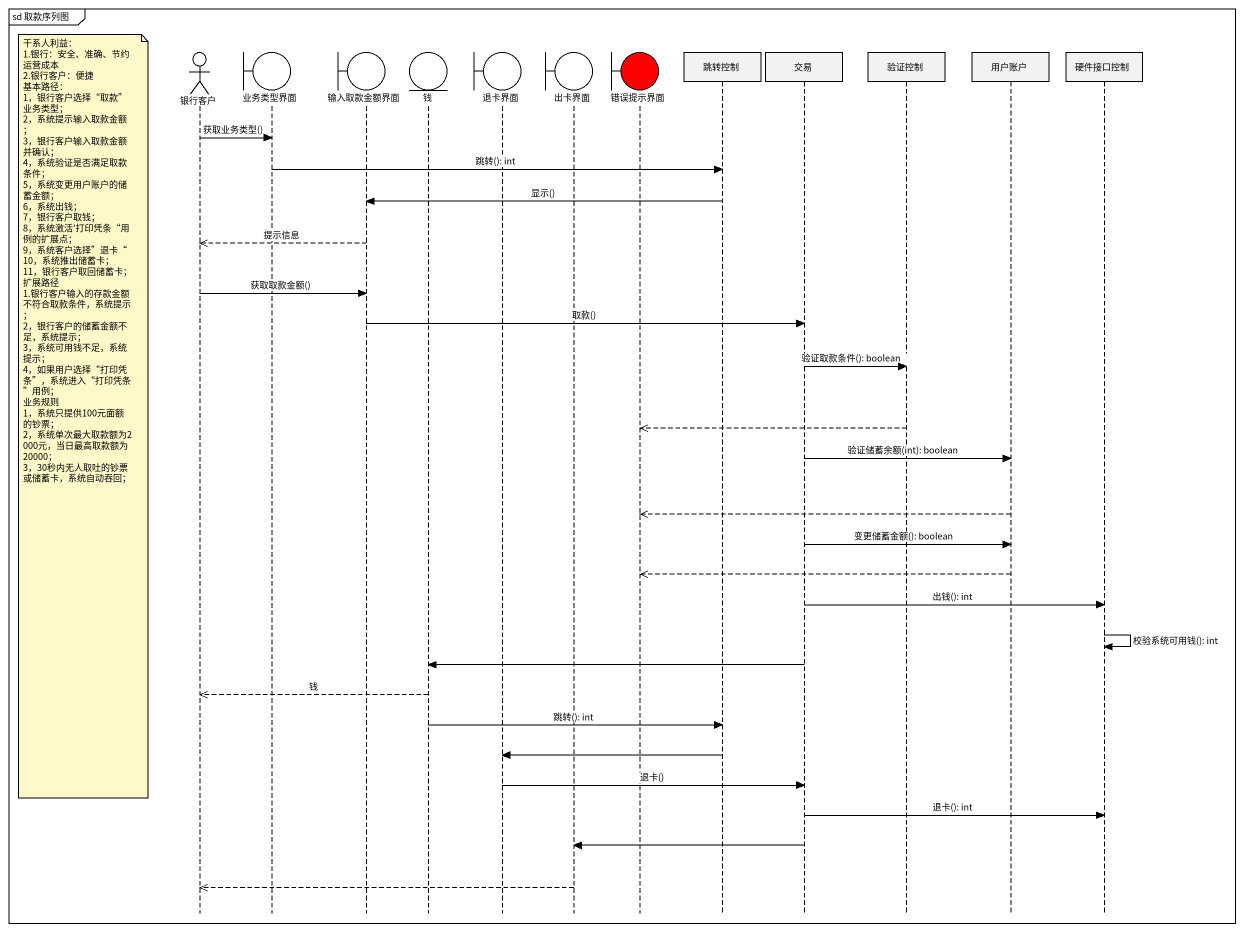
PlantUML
@startuml
mainframe sd 取款序列图
hide footbox
actor 银行客户
boundary 业务类型界面
boundary 输入取款金额界面
entity 钱
boundary 退卡界面
boundary 出卡界面
boundary 错误提示界面 #FF0000
participant 跳转控制
participant 交易
participant 验证控制
participant 用户账户
participant 硬件接口控制

银行客户 -> 业务类型界面 : 获取业务类型()
业务类型界面 -> 跳转控制 : 跳转(): int
跳转控制 -> 输入取款金额界面 : 显示()
输入取款金额界面 -->> 银行客户 : 提示信息
银行客户 -> 输入取款金额界面 : 获取取款金额()
输入取款金额界面 -> 交易 : 取款()
交易 -> 验证控制 : 验证取款条件(): boolean
note left of 银行客户
  干系人利益：
  1.银行：安全、准确、节约运营成本
  2.银行客户：便捷
  基本路径：
  1，银行客户选择“取款”业务类型；
  2，系统提示输入取款金额；
  3，银行客户输入取款金额并确认；
  4，系统验证是否满足取款条件；
  5，系统变更用户账户的储蓄金额；
  6，系统出钱；
  7，银行客户取钱；
  8，系统激活'打印凭条“用例的扩展点；
  9，系统客户选择”退卡“
  10，系统推出储蓄卡；
  11，银行客户取回储蓄卡；
  扩展路径
  1.银行客户输入的存款金额不符合取款条件，系统提示；
  2，银行客户的储蓄金额不足，系统提示；
  3，系统可用钱不足，系统提示；
  4，如果用户选择“打印凭条”，系统进入“打印凭条”用例；
  业务规则
  1，系统只提供100元面额的钞票；
  2，系统单次最大取款额为2000元，当日最高取款额为20000；
  3，30秒内无人取吐的钞票或储蓄卡，系统自动吞回；
end note
验证控制 -->> 错误提示界面
交易 -> 用户账户 : 验证储蓄余额(int): boolean
用户账户 -->> 错误提示界面
交易 -> 用户账户 : 变更储蓄金额(): boolean
用户账户 -->> 错误提示界面
交易 -> 硬件接口控制 : 出钱(): int
硬件接口控制 -> 硬件接口控制 : 校验系统可用钱(): int
交易 -> 钱
钱 -->> 银行客户 : 钱
钱 -> 跳转控制 : 跳转(): int
跳转控制 -> 退卡界面
退卡界面 -> 交易 : 退卡()
交易 -> 硬件接口控制 : 退卡(): int
交易 -> 出卡界面
出卡界面 -->> 银行客户
@enduml
